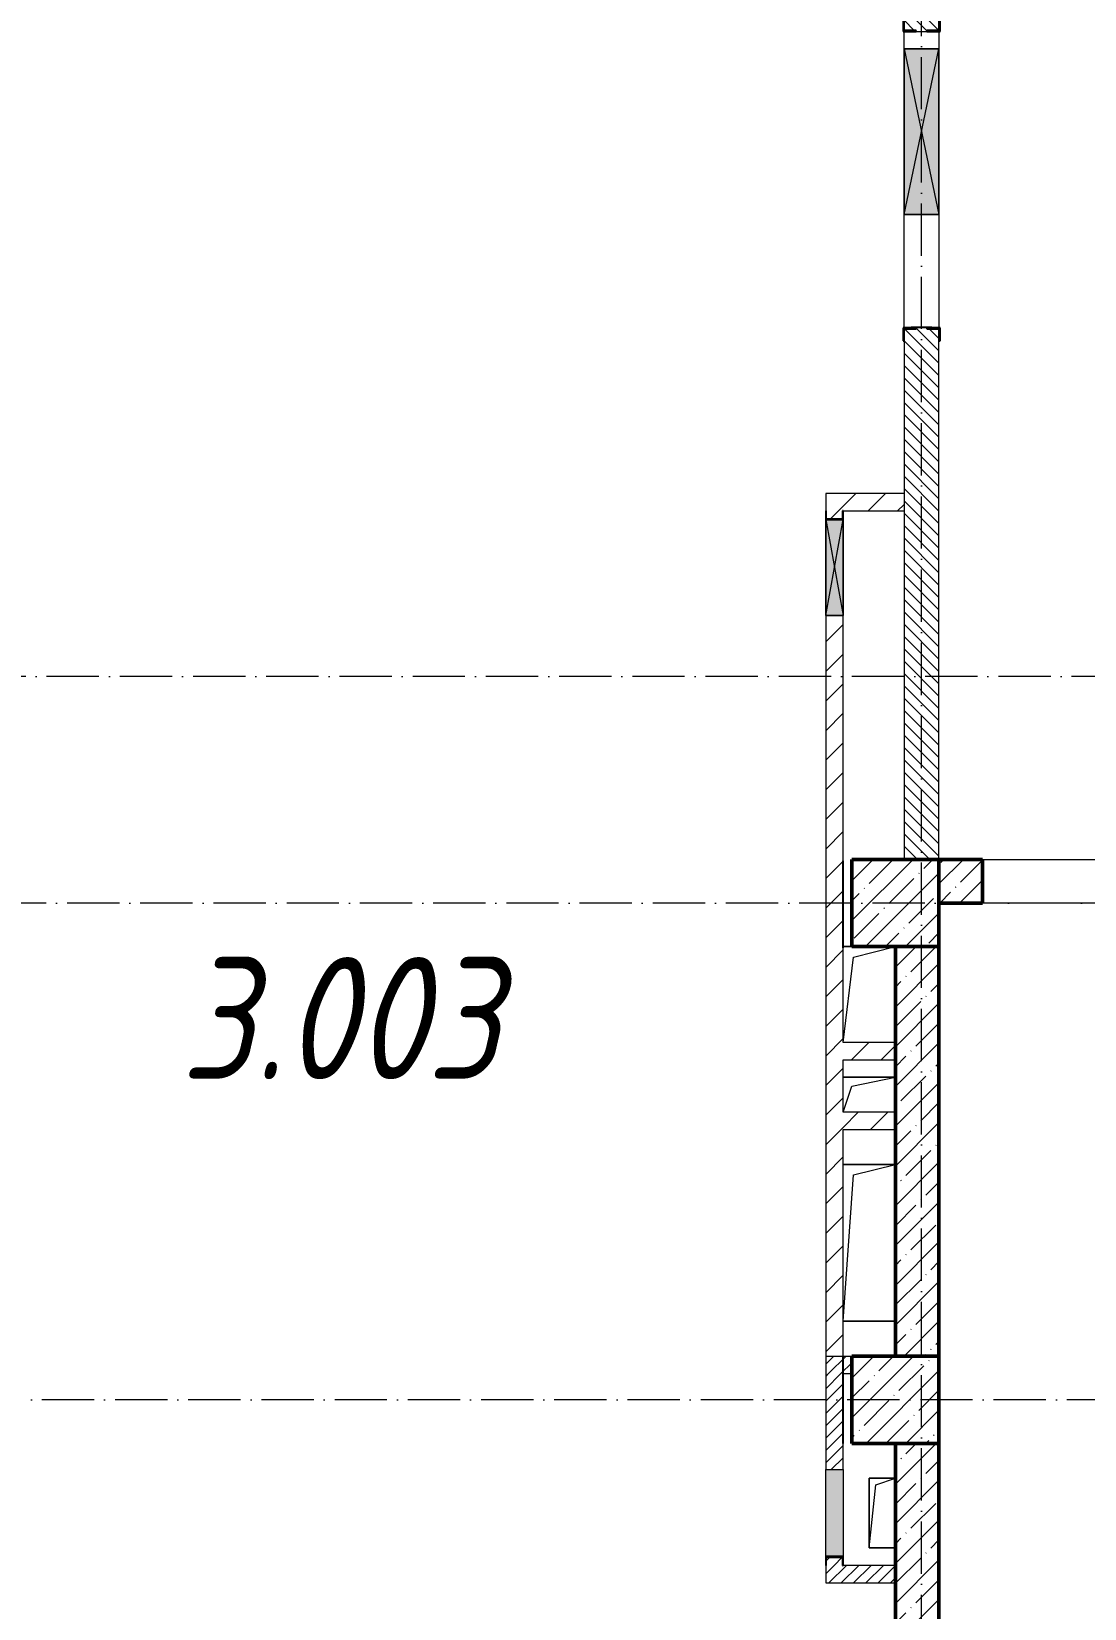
# Model space of a CAD drawing. Header units: millimetres. Extents: x -12989 to 629078, y -109036 to 555275.
# Drawn here: x 284114 to 290156, y -29130 to -20082 of the extents above; entities that cross this region are included whole.
import ezdxf

# ---------------------------------------------------------------- set-up
doc = ezdxf.new("R2010")
doc.units = ezdxf.units.MM
doc.linetypes.add('50_200_ШТРИХ_1Т_ш5_п1_п1_', pattern=[700, 500, -100, 0, -100])
for name, color, linetype, lineweight in [('4 -стяжа', 7, 'Continuous', 30), ('A-DETL-GENF-OTLN', 7, 'Continuous', 9), ('A-FLOR-____-OTLN', 7, 'Continuous', 9), ('A-GENM-____-MCUT', 7, 'Continuous', 25), ('A-GENM-____-OTLN', 7, 'Continuous', 9), ('A-GENM-____-OTLN-1', 7, 'Continuous', 25), ('A-GLAZ-____-OTLN', 7, 'Continuous', 9), ('A-WALL-____-MCUT', 7, 'Continuous', 13), ('A-WALL-____-MCUT-2', 7, 'Continuous', 50), ('A-WALL-____-OTLN', 7, 'Continuous', 9), ('A-WALL-____-PATT-1', 7, 'Continuous', 9), ('A-WALL-FNSH-MCUT-1', 7, 'Continuous', 9), ('I-WALL-____-OTLN', 7, 'Continuous', 9), ('S-COLS-____-MCUT', 7, 'Continuous', 50), ('S-COLS-____-OTLN', 7, 'Continuous', 9), ('S-GRID-____-OTLN-1', 7, '50_200_ШТРИХ_1Т_ш5_п1_п1_', 9), ('Марки помещений', 7, 'Continuous', 9)]:
    doc.layers.add(name, color=color, linetype=linetype, lineweight=lineweight)
doc.layers.get('4 -стяжа').off()
doc.styles.add('ISOCPEUR_I_2', font='isocpeui.ttf', dxfattribs={"width": 0.85, "height": 2.3})
pattern_1 = [(45, (283770.707, -86863.456), (-35.35534, 35.35534), [])]
pattern_2 = [(45, (283770.7, -86863.46), (-114.04925, 114.04925), []), (45, (283884.76, -86863.46), (-114.04925, 114.04925), [201.612, -40.322, 3.353, -36.97])]
pattern_3 = [(45, (283770.71, -86863.46), (-84.85281, 84.85281), [])]

# ---------------------------------------------------------------- blocks, each defined once
blk = doc.blocks.new('BSC_Колонна _Прямоугольная - 500х500-V29-АР1_План отверстий 3 этажа в осях 1-64_Ю-ЯЯ')
at = {"layer": 'S-COLS-____-OTLN'}
h = blk.add_hatch(dxfattribs=at)
h.set_pattern_fill('FP_36', color=256, style=0, pattern_type=2)
h.set_pattern_definition([(45, (-5300, -61781.04), (-114.04925, 114.04925), []), (45, (-5185.95, -61781.04), (-114.04925, 114.04925), [201.613, -40.323, 3.353, -36.97])])
h.paths.add_polyline_path([(-250, -250), (250, -250), (250, 250), (-250, 250)], flags=0)
at = {"layer": 'S-COLS-____-MCUT'}
for p, q in [((250, 250), (-250, 250)), ((-250, 250), (-250, -250)), ((250, -250), (250, 250)), ((-250, -250), (250, -250))]:
    blk.add_line(p, q, dxfattribs=at)
blk = doc.blocks.new('BSC_Колонна _Прямоугольная - 500х500-V59-АР1_План отверстий 3 этажа в осях 1-64_Ю-ЯЯ')
at = {"layer": 'S-COLS-____-OTLN'}
h = blk.add_hatch(dxfattribs=at)
h.set_pattern_fill('FP_67', color=256, style=0, pattern_type=2)
h.set_pattern_definition([(45, (-5300, -58931.04), (-114.04925, 114.04925), []), (45, (-5185.95, -58931.04), (-114.04925, 114.04925), [201.613, -40.323, 3.353, -36.97])])
h.paths.add_polyline_path([(-250, -250), (250, -250), (250, 250), (-250, 250)], flags=0)
at = {"layer": 'S-COLS-____-MCUT'}
for p, q in [((250, 250), (-250, 250)), ((-250, 250), (-250, -250)), ((250, -250), (250, 250)), ((-250, -250), (250, -250))]:
    blk.add_line(p, q, dxfattribs=at)
blk = doc.blocks.new('Фахверк_СКБ_Уголок - 200_3960-28268576-АР1_План отверстий 3 этажа в осях 1-64_Ю-ЯЯ')
at = {"layer": 'A-GENM-____-MCUT'}
for p, q in [((200, 156), (125, 156)), ((125, 156), (125, 81)), ((131, 81), (131, 150)), ((131, 150), (200, 150)), ((200, 150), (200, 156)), ((125, 81), (131, 81)), ((131, 19), (125, 19)), ((125, 19), (125, -56)), ((131, -50), (131, 19)), ((125, -56), (200, -56)), ((200, -50), (131, -50)), ((200, -56), (200, -50))]:
    blk.add_line(p, q, dxfattribs=at)
blk = doc.blocks.new('154_Стойка_СКБ_Уголок - СМ-2480_200-28346303-АР1_План отверстий 3 этажа в осях 1-64_Ю-ЯЯ')
at = {"layer": 'A-GENM-____-MCUT'}
for p, q in [((125, 156), (125, 81)), ((200, 156), (125, 156)), ((131, 81), (131, 150)), ((131, 150), (200, 150)), ((200, 150), (200, 156)), ((125, 81), (131, 81)), ((131, 19), (125, 19)), ((125, 19), (125, -56)), ((131, -50), (131, 19)), ((125, -56), (200, -56)), ((200, -50), (131, -50)), ((200, -56), (200, -50))]:
    blk.add_line(p, q, dxfattribs=at)
blk = doc.blocks.new('Стойка_Влож_Полоса боковая - Полоса-V164-АР1_План отверстий 3 этажа в осях 1-64_Ю-ЯЯ')
at = {"layer": 'A-GENM-____-OTLN'}
for p, q in [((-5, 60), (0, 60)), ((-5, -60), (-5, 60)), ((0, 31), (0, -31)), ((0, -60), (-5, -60))]:
    blk.add_line(p, q, dxfattribs=at)
blk = doc.blocks.new('AR_Отверстие Ниша - Лючок-32403493-АР1_План отверстий 3 этажа в осях 1-64_Ю-ЯЯ')
at = {"layer": 'A-GLAZ-____-OTLN'}
blk.add_hatch(color=256, dxfattribs=at).paths.add_polyline_path([(-250, 50), (-250, -50), (250, -50), (250, 50)], flags=0)
for p, q in [((-250, 50), (250, 50)), ((250, 50), (250, -50)), ((250, -50), (-250, -50))]:
    blk.add_line(p, q, dxfattribs=at)
blk = doc.blocks.new('154_Фахверк_СКБ_Швеллер - Тип_100_3960_зеркало-29769493-АР1_План отверстий 3 этажа в осях 1-64_Ю-ЯЯ')
at = {"layer": 'A-GENM-____-MCUT'}
for p, q in [((175, 50), (125, 50)), ((125, 50), (125, -50)), ((128, 47), (175, 47)), ((128, -47), (128, 47)), ((175, 47), (175, 50)), ((125, -50), (175, -50)), ((175, -47), (128, -47)), ((175, -50), (175, -47))]:
    blk.add_line(p, q, dxfattribs=at)
blk = doc.blocks.new('AR_Отверстие прямоугольное _в плите_ - AR_Отверстие прямоугольное _в плите_-30459278-АР1_План отверстий 3 этажа в осях 1-64_Ю-ЯЯ')
at = {"layer": 'A-GENM-____-OTLN'}
for p, q in [((75, 200), (-75, 200)), ((-75, 200), (-75, -200)), ((-37.5, 162.5), (75, 200)), ((-75, -200), (-37.5, 162.5)), ((-75, -200), (75, -200))]:
    blk.add_line(p, q, dxfattribs=at)
blk = doc.blocks.new('AR_Отверстие прямоугольное _в плите_ - AR_Отверстие прямоугольное _в плите_-V195-АР1_План отверстий 3 этажа в осях 1-64_Ю-ЯЯ')
at = {"layer": 'A-GENM-____-OTLN'}
for p, q in [((150, 100), (-150, 100)), ((-100, 50), (150, 100)), ((-150, -100), (-100, 50))]:
    blk.add_line(p, q, dxfattribs=at)
blk = doc.blocks.new('AR_Отверстие прямоугольное _в плите_ - AR_Отверстие прямоугольное _в плите_-30552638-АР1_План отверстий 3 этажа в осях 1-64_Ю-ЯЯ')
at = {"layer": 'A-GENM-____-OTLN'}
for p, q in [((-100, 275), (-150, 275)), ((-90, 215), (150, 275)), ((-150, -275), (-90, 215))]:
    blk.add_line(p, q, dxfattribs=at)
blk = doc.blocks.new('AR_Отверстие прямоугольное _в плите_ - AR_Отверстие прямоугольное _в плите_-V197-АР1_План отверстий 3 этажа в осях 1-64_Ю-ЯЯ')
at = {"layer": 'A-GENM-____-OTLN'}
for p, q in [((150, 450), (-150, 450)), ((-150, -450), (-90, 390)), ((-90, 390), (150, 450)), ((-150, -450), (150, -450))]:
    blk.add_line(p, q, dxfattribs=at)
blk = doc.blocks.new('AR_Отверстие прямоугольное _в стене_ - AR_Отверстие прямоугольное _в стене__ОВ-36912551-АР1_План отверстий 3 этажа в осях 1-64_Ю-ЯЯ')
at = {"layer": 'A-GLAZ-____-OTLN'}
blk.add_hatch(color=256, dxfattribs=at).paths.add_polyline_path([(275, -50), (275, 50), (-275, 50), (-275, -50)], flags=0)
at = {"layer": 'A-DETL-GENF-OTLN'}
for p, q in [((-275, -50), (-275, 50)), ((-275, 50), (275, 50)), ((275, 50), (-275, -50)), ((-275, 50), (275, -50)), ((275, 50), (-275, 50)), ((-275, 50), (-275, -50)), ((275, -50), (-275, -50)), ((-275, -50), (275, -50))]:
    blk.add_line(p, q, dxfattribs=at)
blk = doc.blocks.new('AR_Отверстие прямоугольное _в стене_ - AR_Отверстие прямоугольное _в стене__ОВ-36911224-АР1_План отверстий 3 этажа в осях 1-64_Ю-ЯЯ')
at = {"layer": 'A-GLAZ-____-OTLN'}
blk.add_hatch(color=256, dxfattribs=at).paths.add_polyline_path([(-475, -100), (475, -100), (475, 100), (-475, 100)], flags=0)
at = {"layer": 'A-DETL-GENF-OTLN'}
for p, q in [((-475, -100), (-475, 100)), ((-475, 100), (475, 100)), ((475, 100), (-475, -100)), ((-475, 100), (475, -100)), ((475, 100), (-475, 100)), ((-475, 100), (-475, -100)), ((475, 100), (475, -100)), ((475, -100), (475, 100)), ((475, -100), (-475, -100)), ((-475, -100), (475, -100))]:
    blk.add_line(p, q, dxfattribs=at)
blk = doc.blocks.new('154_Фахверк_СКБ_Швеллер - Тип_100_3960_зеркало-28515619-АР1_План отверстий 3 этажа в осях 1-64_Ю-ЯЯ')
at = {"layer": 'A-GENM-____-MCUT'}
for p, q in [((175, 50), (125, 50)), ((125, 50), (125, -50)), ((128, 47), (175, 47)), ((128, -47), (128, 47)), ((175, 47), (175, 50)), ((125, -50), (175, -50)), ((175, -47), (128, -47)), ((175, -50), (175, -47))]:
    blk.add_line(p, q, dxfattribs=at)
blk = doc.blocks.new('3эт')
at = {"layer": 'S-GRID-____-OTLN-1', "color": 251, "ltscale": 0.6, "true_color": 0x636466}
for p, q in [((289220.7, -33971.9), (289220.7, 4029.4)), ((387845.1, -23782.4), (279101.9, -23782.4)), ((294700.1, -25082.4), (279101.9, -25082.4)), ((359250.7, -27932.4), (279101.9, -27932.4))]:
    blk.add_line(p, q, dxfattribs=at)

msp = doc.modelspace()

# ---------------------------------------------------------------- hatches: boundary and pattern name
at = {"layer": 'A-WALL-____-PATT-1'}
h = msp.add_hatch(dxfattribs=at)
h.set_pattern_fill('FP_9', color=256, style=0, pattern_type=2)
h.set_pattern_definition([(135, (283770.707, -86863.456), (-35.35534, -35.35534), [])])
h.paths.add_polyline_path([(289320.7074, -24832.4142), (289320.7074, -21788.4142), (289251.7074, -21788.4142), (289251.7074, -21782.4142), (289189.7074, -21782.4142), (289189.7074, -21788.4142), (289120.7074, -21788.4142), (289120.7074, -24832.4142)], flags=0)
h.paths.add_polyline_path([(289251.7074, -20082.4142), (289251.7074, -20076.4142), (289320.7074, -20076.4142), (289320.7074, -19682.4142), (289120.7074, -19682.4142), (289120.7074, -20076.4142), (289189.7074, -20076.4142), (289189.7074, -20082.4142)], flags=0)
h = msp.add_hatch(dxfattribs=at)
h.set_pattern_fill('FP_7', color=256, style=0, pattern_type=2)
h.set_pattern_definition(pattern_3)
h.paths.add_polyline_path([(288770.7074, -22832.4142), (289120.7074, -22832.4142), (289120.7074, -22732.4142), (288670.7074, -22732.4142), (288670.7074, -22832.4142), (288767.7074, -22832.4142)], flags=0)
h = msp.add_hatch(dxfattribs=at)
h.set_pattern_fill('FP_7', color=256, style=0, pattern_type=2)
h.set_pattern_definition(pattern_3)
h.paths.add_polyline_path([(288770.7074, -27682.4142), (288770.7074, -23432.4142), (288670.7074, -23432.4142), (288670.7074, -27682.4142)], flags=0)
h.paths.add_polyline_path([(288673.7074, -22879.4142), (288767.7074, -22879.4142), (288767.7074, -22832.4142), (288673.7074, -22832.4142)], flags=0)
h = msp.add_hatch(dxfattribs=at)
h.set_pattern_fill('FP_12', color=256, style=0, pattern_type=2)
h.set_pattern_definition(pattern_2)
h.paths.add_polyline_path([(291370.7074, -25082.4142), (291370.7074, -24832.4142), (291170.7074, -24832.4142), (291170.7074, -25082.4142)], flags=0)
h.paths.add_polyline_path([(289320.7074, -25082.4142), (289570.7074, -25082.4142), (289570.7074, -24832.4142), (289320.7074, -24832.4142)], flags=0)
h = msp.add_hatch(dxfattribs=at)
h.set_pattern_fill('FP_12', color=256, style=0, pattern_type=2)
h.set_pattern_definition(pattern_2)
h.paths.add_polyline_path([(289320.7074, -27682.4142), (289320.7074, -25332.4142), (289070.7074, -25332.4142), (289070.7074, -27682.4142)], flags=0)
h = msp.add_hatch(dxfattribs=at)
h.set_pattern_fill('FP_7', color=256, style=0, pattern_type=2)
h.set_pattern_definition(pattern_3)
h.paths.add_polyline_path([(289070.7074, -25982.4142), (289070.7074, -25882.4142), (288770.7074, -25882.4142), (288770.7074, -25982.4142)], flags=0)
h = msp.add_hatch(dxfattribs=at)
h.set_pattern_fill('FP_7', color=256, style=0, pattern_type=2)
h.set_pattern_definition(pattern_3)
h.paths.add_polyline_path([(289070.7074, -26382.4142), (289070.7074, -26282.4142), (288770.7074, -26282.4142), (288770.7074, -26382.4142)], flags=0)
h = msp.add_hatch(dxfattribs=at)
h.set_pattern_fill('FP_8', color=256, style=0, pattern_type=2)
h.set_pattern_definition(pattern_1)
h.paths.add_polyline_path([(288770.7074, -27782.4142), (288820.7074, -27782.4142), (288820.7074, -27682.4142), (288670.7074, -27682.4142), (288670.7074, -27782.4142)], flags=0)
h = msp.add_hatch(dxfattribs=at)
h.set_pattern_fill('FP_8', color=256, style=0, pattern_type=2)
h.set_pattern_definition(pattern_1)
h.paths.add_polyline_path([(288767.7074, -28882.4142), (288767.7074, -28835.4142), (288673.7074, -28835.4142), (288673.7074, -28882.4142), (288720.7074, -28882.4142)], flags=0)
h.paths.add_polyline_path([(288670.7074, -28332.4142), (288770.7074, -28332.4142), (288770.7074, -27782.4142), (288670.7074, -27782.4142)], flags=0)
h = msp.add_hatch(dxfattribs=at)
h.set_pattern_fill('FP_12', color=256, style=0, pattern_type=2)
h.set_pattern_definition(pattern_2)
h.paths.add_polyline_path([(289320.7074, -31432.4142), (289320.7074, -28182.4142), (289070.7074, -28182.4142), (289070.7074, -31432.4142)], flags=0)
h = msp.add_hatch(dxfattribs=at)
h.set_pattern_fill('FP_8', color=256, style=0, pattern_type=2)
h.set_pattern_definition(pattern_1)
h.paths.add_polyline_path([(288767.7074, -28982.4142), (289070.7074, -28982.4142), (289070.7074, -28882.4142), (288670.7074, -28882.4142), (288670.7074, -28982.4142)], flags=0)

# ---------------------------------------------------------------- linework, layer by layer
for points in [[(288770.7074, -25340.3486), (288770.7074, -24840.3486)], [(288770.7074, -28182.4142), (288770.7074, -27682.4142)]]:
    msp.add_lwpolyline(points)
at = {"layer": 'A-FLOR-____-OTLN'}
for p, q in [((288770.7074, -25332.4142), (288820.7074, -25332.4142)), ((288770.7074, -26082.4142), (289070.7074, -26082.4142)), ((288770.7074, -26582.4142), (289070.7074, -26582.4142)), ((289070.7074, -27482.4142), (288770.7074, -27482.4142)), ((288920.7074, -28382.4142), (289070.7074, -28382.4142)), ((288920.7074, -28782.4142), (288920.7074, -28382.4142)), ((289070.7074, -28782.4142), (288920.7074, -28782.4142))]:
    msp.add_line(p, q, dxfattribs=at)
at = {"layer": 'A-WALL-____-MCUT'}
for p, q in [((289189.7074, -20082.4142), (289251.7074, -20082.4142)), ((289120.7074, -21857.4142), (289120.7074, -24832.4142)), ((289320.7074, -24832.4142), (289320.7074, -21857.4142))]:
    msp.add_line(p, q, dxfattribs=at)
at = {"layer": 'A-WALL-____-MCUT-2'}
for p, q in [((289570.7074, -24832.4142), (289320.7074, -24832.4142)), ((289570.7074, -25082.4142), (289570.7074, -24832.4142)), ((289320.7074, -25082.4142), (289570.7074, -25082.4142)), ((289070.7074, -25332.4142), (289070.7074, -27682.4142)), ((289320.7074, -27682.4142), (289320.7074, -25332.4142)), ((289070.7074, -28182.4142), (289070.7074, -31432.4142)), ((289320.7074, -31682.4142), (289320.7074, -28182.4142))]:
    msp.add_line(p, q, dxfattribs=at)
at = {"layer": 'A-WALL-____-OTLN'}
for p, q in [((289570.7074, -24832.4142), (291170.7074, -24832.4142)), ((291170.7074, -25082.4142), (289570.7074, -25082.4142))]:
    msp.add_line(p, q, dxfattribs=at)
at = {"layer": 'A-WALL-FNSH-MCUT-1'}
for p, q in [((289120.7074, -22732.4142), (288670.7074, -22732.4142)), ((288670.7074, -22732.4142), (288670.7074, -22832.4142)), ((288770.7074, -22832.4142), (289120.7074, -22832.4142)), ((288670.7074, -23432.4142), (288670.7074, -28332.4142)), ((288770.7074, -25882.4142), (288770.7074, -23432.4142)), ((289070.7074, -25882.4142), (288770.7074, -25882.4142)), ((288770.7074, -26282.4142), (288770.7074, -25982.4142)), ((288770.7074, -25982.4142), (289070.7074, -25982.4142)), ((289070.7074, -26282.4142), (288770.7074, -26282.4142)), ((288770.7074, -27682.4142), (288770.7074, -26382.4142)), ((288770.7074, -26382.4142), (289070.7074, -26382.4142)), ((288670.7074, -27682.4142), (288820.7074, -27682.4142)), ((288770.7074, -28332.4142), (288770.7074, -27782.4142)), ((288770.7074, -27782.4142), (288820.7074, -27782.4142)), ((288670.7074, -28882.4142), (288670.7074, -28982.4142)), ((289070.7074, -28882.4142), (288770.7074, -28882.4142)), ((288670.7074, -28982.4142), (289070.7074, -28982.4142))]:
    msp.add_line(p, q, dxfattribs=at)
at = {"layer": 'I-WALL-____-OTLN'}
for p, q in [((289120.7074, -20182.4142), (289120.7074, -20082.4142)), ((289320.7074, -20082.4142), (289320.7074, -20182.4142)), ((289120.7074, -21782.4142), (289120.7074, -21132.4142)), ((289320.7074, -21132.4142), (289320.7074, -21782.4142))]:
    msp.add_line(p, q, dxfattribs=at)

# ---------------------------------------------------------------- block references
at = {"layer": '4 -стяжа'}
msp.add_blockref('3эт', (0, 0), dxfattribs=at)
at = {"layer": 'A-GENM-____-OTLN', "rotation": 269.9999999999999}
msp.add_blockref('Стойка_Влож_Полоса боковая - Полоса-V164-АР1_План отверстий 3 этажа в осях 1-64_Ю-ЯЯ', (289220.7074, -21782.4142), dxfattribs=at)
at = {"layer": 'A-GENM-____-OTLN'}
for name, p in [('AR_Отверстие прямоугольное _в плите_ - AR_Отверстие прямоугольное _в плите_-30552638-АР1_План отверстий 3 этажа в осях 1-64_Ю-ЯЯ', (288920.7074, -25607.4142)), ('AR_Отверстие прямоугольное _в плите_ - AR_Отверстие прямоугольное _в плите_-V195-АР1_План отверстий 3 этажа в осях 1-64_Ю-ЯЯ', (288920.7074, -26182.4142)), ('AR_Отверстие прямоугольное _в плите_ - AR_Отверстие прямоугольное _в плите_-V197-АР1_План отверстий 3 этажа в осях 1-64_Ю-ЯЯ', (288920.7074, -27032.4142)), ('AR_Отверстие прямоугольное _в плите_ - AR_Отверстие прямоугольное _в плите_-30459278-АР1_План отверстий 3 этажа в осях 1-64_Ю-ЯЯ', (288995.7074, -28582.4142))]:
    msp.add_blockref(name, p, dxfattribs=at)
at = {"layer": 'A-GENM-____-OTLN-1'}
for name, p, rotation in [('Фахверк_СКБ_Уголок - 200_3960-28268576-АР1_План отверстий 3 этажа в осях 1-64_Ю-ЯЯ', (289270.7074, -20207.4142), 89.99999999999991), ('154_Стойка_СКБ_Уголок - СМ-2480_200-28346303-АР1_План отверстий 3 этажа в осях 1-64_Ю-ЯЯ', (289170.7074, -21657.4142), 269.9999999999999), ('154_Фахверк_СКБ_Швеллер - Тип_100_3960_зеркало-28515619-АР1_План отверстий 3 этажа в осях 1-64_Ю-ЯЯ', (288720.7074, -23007.4142), 90.0000000000001), ('154_Фахверк_СКБ_Швеллер - Тип_100_3960_зеркало-29769493-АР1_План отверстий 3 этажа в осях 1-64_Ю-ЯЯ', (288720.7074, -28707.4142), 269.9999999999999)]:
    msp.add_blockref(name, p, dxfattribs=dict(at, rotation=rotation))
at = {"layer": 'A-GLAZ-____-OTLN'}
for name, p, rotation in [('AR_Отверстие прямоугольное _в стене_ - AR_Отверстие прямоугольное _в стене__ОВ-36911224-АР1_План отверстий 3 этажа в осях 1-64_Ю-ЯЯ', (289220.7074, -20657.4142), 89.99999999999991), ('AR_Отверстие прямоугольное _в стене_ - AR_Отверстие прямоугольное _в стене__ОВ-36912551-АР1_План отверстий 3 этажа в осях 1-64_Ю-ЯЯ', (288720.7074, -23157.4142), 90.0000000000001), ('AR_Отверстие Ниша - Лючок-32403493-АР1_План отверстий 3 этажа в осях 1-64_Ю-ЯЯ', (288720.7074, -28582.4142), 89.9999999999999)]:
    msp.add_blockref(name, p, dxfattribs=dict(at, rotation=rotation))
at = {"layer": 'S-COLS-____-OTLN'}
for name, p in [('BSC_Колонна _Прямоугольная - 500х500-V29-АР1_План отверстий 3 этажа в осях 1-64_Ю-ЯЯ', (289070.7074, -25082.4142)), ('BSC_Колонна _Прямоугольная - 500х500-V59-АР1_План отверстий 3 этажа в осях 1-64_Ю-ЯЯ', (289070.7074, -27932.4142))]:
    msp.add_blockref(name, p, dxfattribs=at)

# ---------------------------------------------------------------- texts
at = {"layer": 'Марки помещений', "insert": (284969.2005, -25392.5452), "char_height": 700, "width": 785.65375, "attachment_point": 1, "style": 'ISOCPEUR_I_2'}
msp.add_mtext('3.003', dxfattribs=at)

doc.saveas('drawing.dxf')
